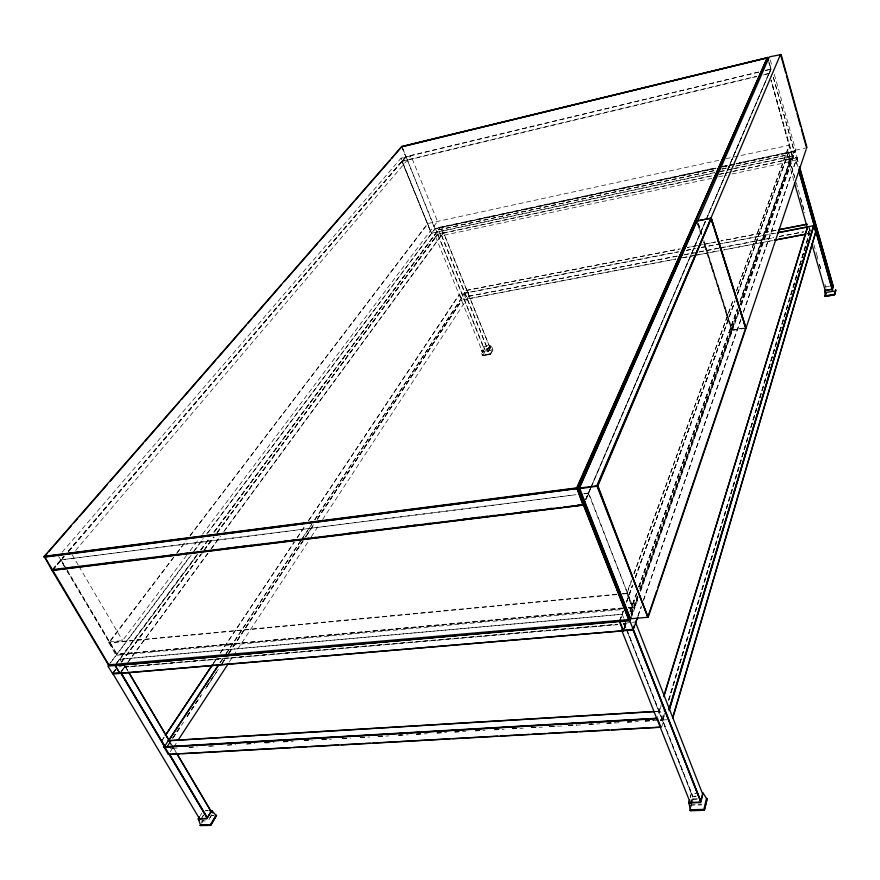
<?xml version="1.0" encoding="UTF-8"?>
<svg xmlns="http://www.w3.org/2000/svg" width="880" height="880" viewBox="0 0 880 880"><rect width="100%" height="100%" fill="white"/><g stroke="black" fill="none" stroke-linecap="round" stroke-linejoin="round"><path stroke-width="0.66" stroke-dasharray="4.4 3.3" d="M690.844 804.188L701.58 804.144M172.711 747.912L169.983 752.334M617.705 624.668L124.322 667.293L124.344 666.688M630.927 613.514L633.028 607.464L628.628 607.75M633.017 607.607L588.962 493.548L588.115 493.064M492.987 350.053L490.193 354.233L482.405 355.344M810.315 230.703L808.874 225.379M490.402 354.31L482.438 355.729L485.188 351.252L492.943 349.899L490.303 354.53L482.361 355.421L485.078 350.955L492.866 349.712M490.116 345.741C499.565 351.67 479.358 362.109 481.536 350.405M731.566 330.583L703.45 242.407M703.67 241.813L731.874 330.759L640.123 591.294M660.913 727.1C666.325 724.372 659.131 700.502 657.723 717.057M706.035 219.571L770.66 69.388L768.878 62.678M769.087 73.887L768.768 73.348L764.742 74.448M623.546 630.619L625.955 623.744L624.382 619.487M629.453 608.828L632.445 608.223L626.758 593.296L631.499 580.096M588.775 493.24L586.047 499.664M490.237 348.282L443.575 232.76L437.646 233.992L435.534 236.753L441.485 235.521L443.575 232.76L490.237 348.282L488.235 351.263M690.503 803.979L692.538 796.279L696.344 796.147M691.163 803L692.824 796.873L695.772 796.62M690.503 807.796L691.46 804.012M691.79 802.912L693.374 798.996M690.932 806.839L692.307 801.834M690.195 797.566L691.328 793.441L695.343 793.243M690.404 797.324L691.427 793.474L697.939 793.232M666.886 719.785L662.497 719.873L664.477 713.306M668.448 700.161L809.116 233.453L808.335 230.846M662.695 719.983L664.279 714.725M668.635 700.271L809.446 233.508L668.888 700.293M662.959 720.016L664.543 714.758M662.497 719.873L659.109 711.315L661.221 704.627M661.045 705.881L659.109 711.315M64.207 566.313L60.896 559.823L576.015 494.681M795.927 160.017L796.818 157.355L789.481 158.884L788.392 161.689L795.927 160.017L797.72 166.65M637.967 615.824L641.113 606.738M643.368 600.248L741.048 318.67M743.292 312.18L797.082 157.421L794.882 150.755L736.285 163.471M638.198 615.758L641.454 606.54M643.599 600.193L741.312 318.483M743.479 312.114L797.093 157.586M719.851 171.809L792.495 156.167L794.222 151.03L740.333 303.897M631.081 613.305L637.065 596.442M639.661 588.885L738.177 310.189M631.51 614.009L637.901 595.892M640.178 589.424L738.298 311.212M740.575 304.744L794.882 150.755M631.323 615.329L638.165 595.914M639.991 590.733L738.045 312.51M740.784 304.744L795.058 150.755M631.532 615.439L637.912 597.322M640.189 590.854L738.199 312.598M740.938 304.832L795.19 150.832M631.455 615.912L637.846 597.773M631.081 618.552L637.923 599.104M640.662 591.327L732.303 330.759L704.176 242.121M738.584 313.038L732.688 329.791L731.742 329.417M741.301 305.305L795.707 150.524L774.004 73.183M623.073 630.762L625.823 623.007M629.948 611.369L635.91 594.572M638.66 586.817L737.231 308.935M739.981 301.18L790.405 159.016C785.235 136.477 794.431 177.353 787.71 154.737L735.317 166.078M623.282 630.872L626.021 623.117M630.146 611.49L636.57 593.395M638.858 586.927L737.374 309.023M740.124 301.268L790.702 159.082L740.333 301.268M624.459 628.309L626.296 623.139M630.421 611.512L636.834 593.406M639.122 586.949L737.583 309.023M619.861 620.224L623.128 611.171M626.384 602.129L632.445 585.321M635.239 577.566L734.921 300.927M737.715 293.172L788.491 152.273M619.498 621.379L623.227 611.039M626.494 601.986L632.544 585.178M635.338 577.423L734.998 300.806M737.33 294.338L788.557 152.152M619.74 621.313L623.469 610.973M626.725 601.92L632.775 585.112M635.569 577.357L734.723 302.027M737.517 294.272L788.634 152.163M633.842 573.639L733.59 298.628M736.406 290.884L789.613 145.233M631.334 581.559L627.088 593.362L632.731 608.047L632.192 608.586M634.15 573.815L733.821 298.76M736.637 291.016L789.107 144.936M322.553 519.574L468.666 296.329C467.401 283.558 461.439 295.251 466.851 299.068L675.961 259.017L462.033 299.992L459.503 294.14L678.414 251.746M224.4 530.772L442.981 233.222L440.638 227.282M711.931 178.277L440.935 235.884L438.559 229.713M202.543 534.171L437.514 221.386L410.971 155.804L401.049 158.191L431.266 233.211M585.497 499.752L590.381 488.389M590.92 487.124L705.496 220.836M585.728 499.477L590.293 488.939M592.471 483.89L705.331 221.485M707.498 216.447L770.99 68.838L768.911 61.435M585.86 499.631L590.898 488.037M591.283 487.014L705.903 220.517M706.321 219.461L770.99 68.838M173.712 557.183L108.79 642.488L115.929 655.325L622.743 609.488M68.772 551.353L406.054 156.882L402.644 147.939M173.063 747.989L170.181 748.297M588.401 493.273L633.171 607.387M173.646 557.359L108.768 643.291M487.839 349.283L489.962 345.741L490.732 347.666L488.62 351.208L482.394 352.286L481.613 350.372L487.839 349.283L488.62 351.208M209.847 817.806L211.706 814.704M208.923 819.676L212.927 812.966M201.366 823.196L203.148 820.27M202.136 822.371L203.412 820.248M622.127 614.405L623.887 618.233M201.828 817.729L203.17 815.496M482.394 352.286L484.528 348.744L490.732 347.666M202.378 817.047L203.621 814.979M490.259 348.205L484.462 349.184L482.746 352.22M770.66 69.388L770.605 68.783M200.288 815.54L201.74 813.098M631.136 622.413L623.953 623.348L626.989 631.015M792.22 156.321L771.111 80.3M173.767 746.955L177.584 741.103M229.273 662.002L308.451 541.255M311.267 536.8L319.726 524.018M219.912 662.794L222.937 658.218M225.973 653.642L301.719 539.198M302.478 538.054L311.564 524.315M314.6 519.739L464.915 293.315M220.264 662.904L223.135 658.24M226.314 653.752L300.377 541.497M301.279 540.43L311.74 524.326M314.908 519.827L464.717 293.128M166.551 747.263L169.576 742.676M172.601 738.089L180.928 725.472M186.989 716.298L197.582 700.238M206.668 686.477L214.995 673.86M221.804 663.531L225.588 657.8M228.624 653.213L302.808 540.804M303.567 539.66L313.401 524.744M317.185 519.013L461.78 299.926M166.716 747.351L169.741 742.764M172.766 738.177L181.093 725.56M187.154 716.386L200.772 695.739M206.822 686.565L218.185 669.35M221.969 663.619L225.753 657.888M228.778 653.301L302.951 540.881M305.976 536.294L313.544 524.821M317.328 519.09L461.89 299.992M168.432 745.085L169.939 742.786M172.964 738.199L183.557 722.139M187.341 716.408L201.718 694.606M205.502 688.875L218.372 669.372M222.156 663.641L225.94 657.899M228.965 653.312L303.127 540.892M306.152 536.305L313.72 524.832M317.504 519.101L462.033 299.992M161.491 741.18L164.582 736.494M213.301 663.443L216.403 658.768M220.165 653.158L294.129 542.179M297.132 537.713L304.799 526.174M308.561 520.564L459.503 294.14M161.7 741.026L164.747 736.45M213.51 663.3L216.557 658.724M220.363 653.004L294.283 542.135M297.33 537.559L304.942 526.13M308.759 520.41L459.624 294.085M806.751 234.025L809.479 233.464L807.961 228.404M121.264 671.22L124.52 666.798M127.765 662.376L208.153 552.893M211.409 548.471L220.341 536.305M119.801 673.376L124.729 666.633M127.93 662.321L208.307 552.838M210.793 549.406L220.495 536.25M223.74 531.828L443.014 233.134L712.778 175.527M121.638 671.462L125.246 666.556L128.029 671.264M113.322 672.166L115.489 669.229M113.267 672.782L115.709 669.471M121.429 661.738L200.673 554.598M203.94 550.187L213.752 536.932M217.019 532.51L437.591 234.3L712.767 175.758M113.432 672.881L115.885 669.57M121.605 661.837L200.838 554.686M204.105 550.275L213.906 537.02M217.173 532.598L437.514 234.168M121.803 661.859L203.478 551.386M204.292 550.286L214.093 537.031M217.36 532.609L437.855 234.355M116.501 663.201L197.461 554.191M200.739 549.78L209.726 537.669M213.818 532.158L440.352 227.139M116.71 663.223L197.659 554.202M200.926 549.791L209.924 537.68M214.005 532.18L440.506 227.139L214.159 532.268M115.247 665.522L197.813 554.29M201.08 549.89L210.078 537.768M108.031 666.006L190.949 554.961M193.479 551.584L203.28 538.461M206.723 534.006L435.358 228.217L716.353 167.695M110.528 662.926L191.246 555.016M194.535 550.616L203.588 538.505M207.702 532.994L435.083 228.778L716.023 168.256M109.329 641.894L122.573 640.629L186.879 555.027M190.179 550.638L199.243 538.56M177.045 552.816L186.197 540.782M190.355 535.315L427.636 223.564L719.345 160.193M176.66 553.41L186.131 540.947M189.959 535.931L427.955 223.542M75.625 550.407L410.971 155.804M632.929 607.387L628.562 608.08M52.129 569.965L63.734 556.402M68.2 551.188L406.043 156.321M52.943 569.14L60.94 559.878L575.729 494.802M52.393 570.119L63.998 556.556M68.464 551.331L405.889 156.596L758.692 72.039M52.712 570.141L64.306 556.578M62.216 552.145L401.049 158.191M794.145 151.536L736.142 164.065M66.99 571.01L116.49 654.456L623.139 607.893M490.094 353.826L482.647 355.19M483.648 347.028C502.7 339.526 474.419 360.701 483.758 346.83L484.528 348.744M402.05 161.524L406.098 156.673L434.841 228.745L716.012 168.058M622.215 614.262L119.581 659.285L622.303 614.284M401.929 146.806L435.094 228.569M692.934 799.381L697.048 799.117M623.161 608.245L116.49 654.456M435.358 228.217L484.286 349.327M765.248 70.389L770.715 69.157M758.659 72.138L405.977 156.937M765.336 70.532L770.968 69.212M402.171 161.073L756.767 76.208M756.756 76.56L402.028 161.403L431.596 233.409L714.549 172.898M763.422 74.965L769.032 73.645M725.989 158.664L789.492 145.2M795.674 150.117L806.52 147.785M722.843 166.364L731.082 164.527M722.722 166.617L734.811 164.01M736.153 163.724L794.244 151.283M722.744 166.815L734.833 164.208M736.175 163.922L794.068 151.47M715.99 168.41L435.171 228.734M722.711 166.958L734.8 164.362M438.526 229.801L715.187 170.302M721.886 168.96L729.96 167.134M438.526 229.933L715.176 170.533M721.897 169.092L729.949 167.365M735.328 166.21L787.699 154.968M714.56 172.612L431.453 233.189M719.928 171.457L731.984 168.872M733.326 168.586L792.616 156.046L771.199 80.19M719.499 174.229L727.54 172.381M732.919 171.369L790.625 158.917M719.477 174.328L731.555 171.754M732.897 171.468L796.862 157.773M718.553 176.847L726.682 175.142M731.962 173.998L789.701 161.744M466.4 290.411L679.14 249.073M698.005 245.41L687.225 247.5L698.049 245.454M466.279 290.422L680.449 248.853M686.466 250.283L695.904 248.358M701.272 247.423L776.633 232.749M464.475 293.326L678.403 251.977M686.477 250.415L694.551 248.853M701.272 247.555L717.42 244.431M718.773 244.167L776.622 232.991M468.71 296.23L677.996 255.893M684.739 254.595L694.199 252.78M699.6 251.735L718.498 248.105M719.851 247.841L773.861 237.468M779.262 236.434L803.561 231.759M468.666 296.329L677.996 256.014M683.881 254.991L773.993 237.677M779.273 236.566L803.583 231.99M682.616 257.73L696.19 255.145M697.455 254.892L721.809 250.239M723.162 249.986L773.069 240.427L724.471 249.766M806.784 233.981L809.479 233.464M682.66 257.774L693.451 255.706M694.804 255.453L719.081 250.8M406.12 156.552L405.68 157.124M825.737 286.77L829.609 286.187M703.868 240.57L732.303 329.78L743.16 328.141M744.194 328.141L731.896 330.198M745.536 328.262L731.918 330.506M627.099 593.56L622.259 594.055M792.286 156.167L770.935 80.399M584.034 493.581L588.269 493.13M583.902 493.768L588.5 493.141M616.781 594.22L108.757 642.686M622.248 593.703L626.758 593.296M616.803 594.572L108.669 642.972M628.606 607.398L633.182 607.167M623.084 608.575L117.029 654.39M118.756 666.853L121.297 666.633M632.456 622.303L635.096 622.072M124.421 666.897L617.738 624.217M623.205 623.744L625.944 623.502M124.421 667.106L617.749 624.448M623.216 623.975L625.955 623.744M623.172 624.195L625.911 623.964M655.435 711.403L663.388 710.897M655.358 711.557L659.483 711.304M264.473 742.643L267.212 742.478M283.646 741.532L286.385 741.378M321.992 739.332L324.731 739.178M360.349 737.132L363.088 736.967M378.147 736.109L382.261 735.867M398.695 734.921L401.434 734.767M416.493 733.898L420.607 733.667M437.041 732.721L439.78 732.567M454.839 731.698L457.589 731.533M512.369 728.387L515.108 728.233M531.542 727.287L534.281 727.133M549.34 726.264L553.454 726.033M568.524 725.164L572.627 724.922M589.061 723.976L591.8 723.822M606.87 722.953L610.973 722.722M627.407 721.776L630.146 721.622M645.216 720.753L649.319 720.522M660.286 719.884L663.025 719.73M189.145 747.164L193.248 746.933M208.318 746.064L212.432 745.833M227.491 744.964L231.605 744.733M246.664 743.864L250.778 743.622M264.473 742.841L269.951 742.522M283.646 741.741L289.124 741.422M304.194 740.564L308.297 740.322M321.992 739.541L327.47 739.222M342.54 738.364L346.654 738.122M360.349 737.341L365.827 737.022M378.147 736.318L385 735.922M398.695 735.13L404.173 734.822M416.504 734.118L423.346 733.722M437.041 732.93L442.519 732.622M454.85 731.907L461.703 731.522M475.398 730.73L480.876 730.422M494.571 729.63L500.049 729.311M512.369 728.607L519.222 728.211M531.553 727.507L538.395 727.111M549.351 726.484L557.568 726.011M568.524 725.384L576.752 724.911M589.072 724.207L595.925 723.811M606.881 723.184L615.098 722.711M627.418 722.007L634.271 721.611M645.227 720.984L653.444 720.511M660.297 720.115L663.036 719.961M172.623 748.308L178.101 747.989M189.057 747.362L197.274 746.889M209.605 746.185L216.458 745.789M227.414 745.162L235.631 744.689M246.587 744.062L254.804 743.589M265.76 742.962L273.988 742.489M283.569 741.939L293.161 741.389M304.117 740.762L312.334 740.289M321.926 739.739L331.518 739.189M342.474 738.562L350.691 738.089M360.283 737.539L369.864 736.989M378.081 736.527L389.037 735.889M398.629 735.339L408.221 734.789M416.438 734.327L427.394 733.689M436.986 733.139L446.567 732.589M454.795 732.127L465.751 731.5M475.332 730.95L484.924 730.4M494.516 729.85L504.097 729.3M512.325 728.827L523.281 728.2M531.498 727.727L542.454 727.1M550.671 726.627L561.627 726M568.48 725.604L580.811 724.9M589.028 724.427L599.984 723.8M606.837 723.404L619.157 722.7M627.374 722.227L638.341 721.6M645.183 721.204L658.889 720.423M660.253 720.346L662.992 720.181M205.579 810.711L208.076 810.612M205.502 810.788L208.153 810.689M211.024 815.397L213.906 815.287M693.022 798.897L697.29 798.864M211.464 815.595L214.038 815.507M201.014 821.029L208.263 820.798M690.173 805.266L701.657 804.903M119.724 659.164L121.847 662.486M771.001 69.025L769.263 73.788M61.083 559.856L66.121 568.271M116.699 654.247L65.571 568.04M125.279 666.314L128.106 671.11M170.544 742.808L176.165 752.312M171.919 745.415L176.099 752.477M168.905 740.905L170.962 744.359M168.542 740.795L170.588 744.249M66.814 569.448L116.93 654.115M58.63 556.314L64.878 566.863M72.061 554.598L78.298 565.202M78.98 566.379L122.573 640.629M435.556 236.687L482.625 352.231M401.973 161.502L431.343 233.255M437.646 233.992L484.462 349.184M401.753 146.894L405.647 156.475M441.672 235.389L488.488 351.175M441.485 235.521L488.378 351.23M624.074 623.172L626.087 628.276M626.593 629.552L692.824 796.873M627.495 632.291L692.725 797.06M624.261 623.051L626.285 628.155M626.791 629.431L693 796.752M698.423 223.564L701.778 234.025M698.313 223.817L701.657 234.278M697.037 221.331L701.228 234.399M697.576 224.103L700.931 234.564M789.481 158.884L794.739 177.331M796.235 182.6L804.859 212.916M809.358 228.723L810.117 231.363M813.868 244.541L817.993 259.039M819.489 264.308L820.985 269.577M789.371 158.95L794.563 177.474M800.624 198.484L804.32 211.739M809.248 228.789L809.941 231.506M817.124 256.465L817.883 259.105M819.379 264.374L820.875 269.643M824.956 284.229L826.078 288.178M788.392 161.623L794.134 181.522M808.357 231.638L809.204 234.377M773.399 77.264L794.233 151.118M768.779 61.413L770.902 69.278M773.267 77.242L794.123 151.25M795.751 160.16L797.61 166.716M770.275 59.961L772.134 66.572M796.818 157.355L798.688 164.021M796.73 157.333L798.6 163.944M715.506 242.011L699.347 245.146L715.55 242.055M776.116 230.252L720.896 240.966L776.16 230.296"/><path stroke-width="1.32" d="M179.63 753.742L168.289 754.347L164.087 747.208L168.3 740.652L654.148 711.502M115.137 665.533L619.74 621.038L623.469 630.762L119.878 673.288L115.137 665.533L619.707 621.489M108.383 664.829L108.977 665.005L44.44 556.292L576.675 487.927L577.643 488.466L44.154 557.205L44.44 556.292M578.93 488.4L696.707 221.012L578.93 488.4L629.838 618.211L631.081 618.552M807.576 226.765L663.861 696.696M711.425 218.163L597.894 485.826L647.966 617.21L596.838 485.749L711.139 217.998L746.053 328.152L648.296 616.946M780.615 54.626L769.318 56.892L697.587 220.946M611.545 729.839L660.913 727.1L657.371 718.201L164.175 746.812M647.812 617.078L597.421 485.727L711.139 217.998M629.827 616.858L628.617 619.586L583.176 504.427M707.322 798.622L704.319 810.018L689.964 810.458M703.021 793.056L700.744 802.527L688.93 802.912L689.513 800.14M702.856 793.056L700.546 802.076L689.051 802.45L689.733 799.887M832.7 287.881L833.327 285.439M52.085 570.262L583.187 504.977L577.104 487.938L767.624 57.464L768.57 60.214M707.069 798.501L704.429 810.293L690.217 810.755L690.503 807.796M835.912 290.147L834.614 294.866L825.209 296.483L825.957 292.831M826.023 293.04L825.077 296.208M672.903 716.848L815.705 232.188L813.747 225.654L777.964 232.595M672.749 718.113L815.705 232.188M669.031 709.269L813.571 225.654M669.295 709.291L813.747 225.654M669.097 710.721L813.868 225.72M200.057 825.429L210.793 825.099L216.469 815.199M663.927 695.563L807.609 227.172M209.352 810.645L211.86 810.59L215.974 815.342L210.375 824.626L200.453 824.934L198.264 818.884L199.617 816.651M52.404 569.855L51.81 570.02L44.187 556.38M52.129 570.768L51.898 569.69L554.433 508.288M806.091 149.633L746.042 327.976M648.252 615.78L656.612 591.085M657.932 587.191L745.492 328.548M634.282 625.702L633.116 629.057L700.854 801.273M635.712 622.314L637.065 618.42M700.755 801.471L629.838 620.829L619.432 621.731L623.073 630.762L633.006 630.102L637.857 616.913M629.222 620.477L630.135 617.892M629.497 620.499L630.41 617.914M629.706 620.62L630.619 618.024M711.117 218.229L697.092 220.847L579.546 487.971L630.443 618.783L647.482 617.309M119.801 673.376L115.247 665.522L107.877 666.05L112.827 674.003L623.469 630.762M767.624 57.464L576.675 487.927L582.879 504.625L584.87 501.556M584.925 501.919L583.693 504.68L582.879 504.625M584.98 502.15L583.946 505.241L628.925 619.333L583.594 504.449M401.819 146.509L391.71 158.389M577.643 488.466L767.888 57.849M178.123 740.102L227.975 664.147M218.394 665.082L168.399 740.619L168.905 740.905M168.773 740.74L218.592 665.104M165.297 735.46L212.597 664.488M165.506 735.306L212.751 664.444M108.713 664.862L628.617 619.586M583.517 504.878L583.781 504.075M44.11 556.501L401.841 146.52L767.745 57.75M44 556.776L46.948 553.773M48.752 551.705L71.313 525.822M74.019 522.72L77.638 518.584M79.442 516.516L107.415 484.429M110.121 481.316L143.517 443.025M145.321 440.957L179.619 401.621M181.423 399.553L215.721 360.217M217.525 358.149L246.4 325.028M248.204 322.96L251.823 318.824M253.627 316.745L281.6 284.658M284.306 281.556L317.702 243.265M319.506 241.186L353.804 201.861M355.608 199.793L389.906 160.457M832.656 291.335L798.523 169.191M806.531 148.335L806.52 147.785M401.654 146.619L767.679 57.541M697.037 221.331L697.477 221.199M696.916 221.012L711.106 218.13M579.117 488.114L597.421 485.727M403.491 146.421L767.503 57.794M745.712 327.69L711.293 218.229M777.975 232.727L807.576 227.007M805.431 234.234L774.334 240.174L805.398 234.278M832.381 289.102L824.769 290.433L825.385 292.6L832.997 291.28M577.049 488.554L44.264 556.886M597.443 486.167L579.183 488.73L630.212 618.629M583.539 505.065L52.096 570.493L108.438 664.95M70.147 567.666L72.875 567.336M76.967 566.83L79.695 566.489M83.787 565.983L86.515 565.653M105.622 563.299L108.35 562.958M112.442 562.452L115.17 562.122M127.446 560.604L130.174 560.263M134.277 559.768L137.005 559.427M141.097 558.921L143.825 558.591M162.921 556.226L165.649 555.896M169.752 555.39L172.48 555.049M184.756 553.542L187.484 553.201M191.576 552.695L194.304 552.365M198.396 551.859L201.124 551.518M227.051 548.328L229.779 547.987M233.871 547.481L236.61 547.151M242.066 546.48L244.794 546.139M248.886 545.633L251.614 545.303M255.706 544.797L258.434 544.456M284.361 541.266L287.089 540.925M291.181 540.419L293.909 540.089M306.196 538.571L308.924 538.23M313.016 537.735L315.744 537.394M348.491 533.357L351.219 533.016M355.311 532.521L358.039 532.18M363.495 531.509L366.223 531.168M370.315 530.662L373.043 530.332M405.79 526.295L408.529 525.954M412.621 525.448L415.349 525.118M427.625 523.6L430.353 523.27M463.1 519.233L465.828 518.892M469.92 518.386L472.648 518.056M476.74 517.55L479.479 517.209M484.935 516.538L487.663 516.208M491.755 515.702L494.483 515.361M520.41 512.171L523.138 511.83M527.23 511.324L529.958 510.994M534.05 510.488L536.778 510.147M549.065 508.64L551.793 508.299M577.709 505.098L580.437 504.768M557.161 507.947L561.253 507.441M563.981 507.111L583.517 504.735M115.137 665.335L619.696 621.258M168.168 740.784L653.994 711.634M164.087 747.01L657.327 718.432M164.087 747.208L657.349 718.663M182.369 753.588L290.697 747.593M293.436 747.439L307.153 746.68M309.892 746.537L338.69 744.942M341.429 744.788L370.227 743.193M372.966 743.039L449.746 738.793M452.496 738.639L497.739 736.131M500.489 735.988L529.276 734.393M532.026 734.239L545.732 733.48M548.471 733.326L577.269 731.731M580.008 731.577L608.806 729.982M168.41 754.479L660.836 727.254M833.404 285.516L832.601 289.311L824.626 290.697L825.352 295.834L834.449 294.25L835.362 289.905M767.305 57.519L577.423 488.125L583.649 504.669M835.758 289.949L834.669 294.635L825.154 296.274M577.027 488.224L44.143 556.567M621.676 630.3L632.819 629.354L700.579 801.592M706.442 798.545L703.857 809.369L690.382 809.787L688.831 802.703M216.601 815.419L210.793 825.418L200.222 825.55M703.263 793.287L706.684 798.666M199.793 819.225L112.596 673.145L120.582 672.705L206.91 817.784M199.331 820.27L198.374 818.675L206.822 818.389L211.508 810.568L212.927 812.966M120.923 672.441L165.121 746.746M169.323 753.819L207.218 817.509M120.769 672.606L164.978 746.911M169.18 753.984L207.075 817.685M128.755 672.199L169.895 741.719M176.814 753.401L211.684 812.328M128.722 672.441L169.829 741.884M176.792 753.654L211.618 812.493M211.86 810.59L206.954 818.785L198.231 818.994M780.538 54.373L711.029 217.888M621.577 630.025L690.459 803.209M635.459 622.182L702.691 794.134M711.524 219.527L713.57 226.017M714.395 228.613L718.894 242.891M719.719 245.487L724.218 259.776M725.043 262.372L728.728 274.054M729.96 277.948L734.052 290.939M735.284 294.833L739.376 307.813M740.608 311.718L744.711 324.698M711.414 219.78L713.46 226.27M714.285 228.866L742.544 318.428M744.183 323.62L745.415 327.514M794.42 182.754L807.323 227.766M811.745 243.529L825.781 292.512M798.721 170.654L832.821 291.291M799.425 166.606L833.36 286.902M799.337 166.584L833.261 286.803M781.143 54.604L806.982 147.543M780.978 55.924L785.719 72.941M786.445 75.559L796.268 110.88M796.994 113.498L800.635 126.588M801.361 129.206L806.102 146.212M807.092 224.235L778.811 229.724L807.136 224.279"/></g></svg>
